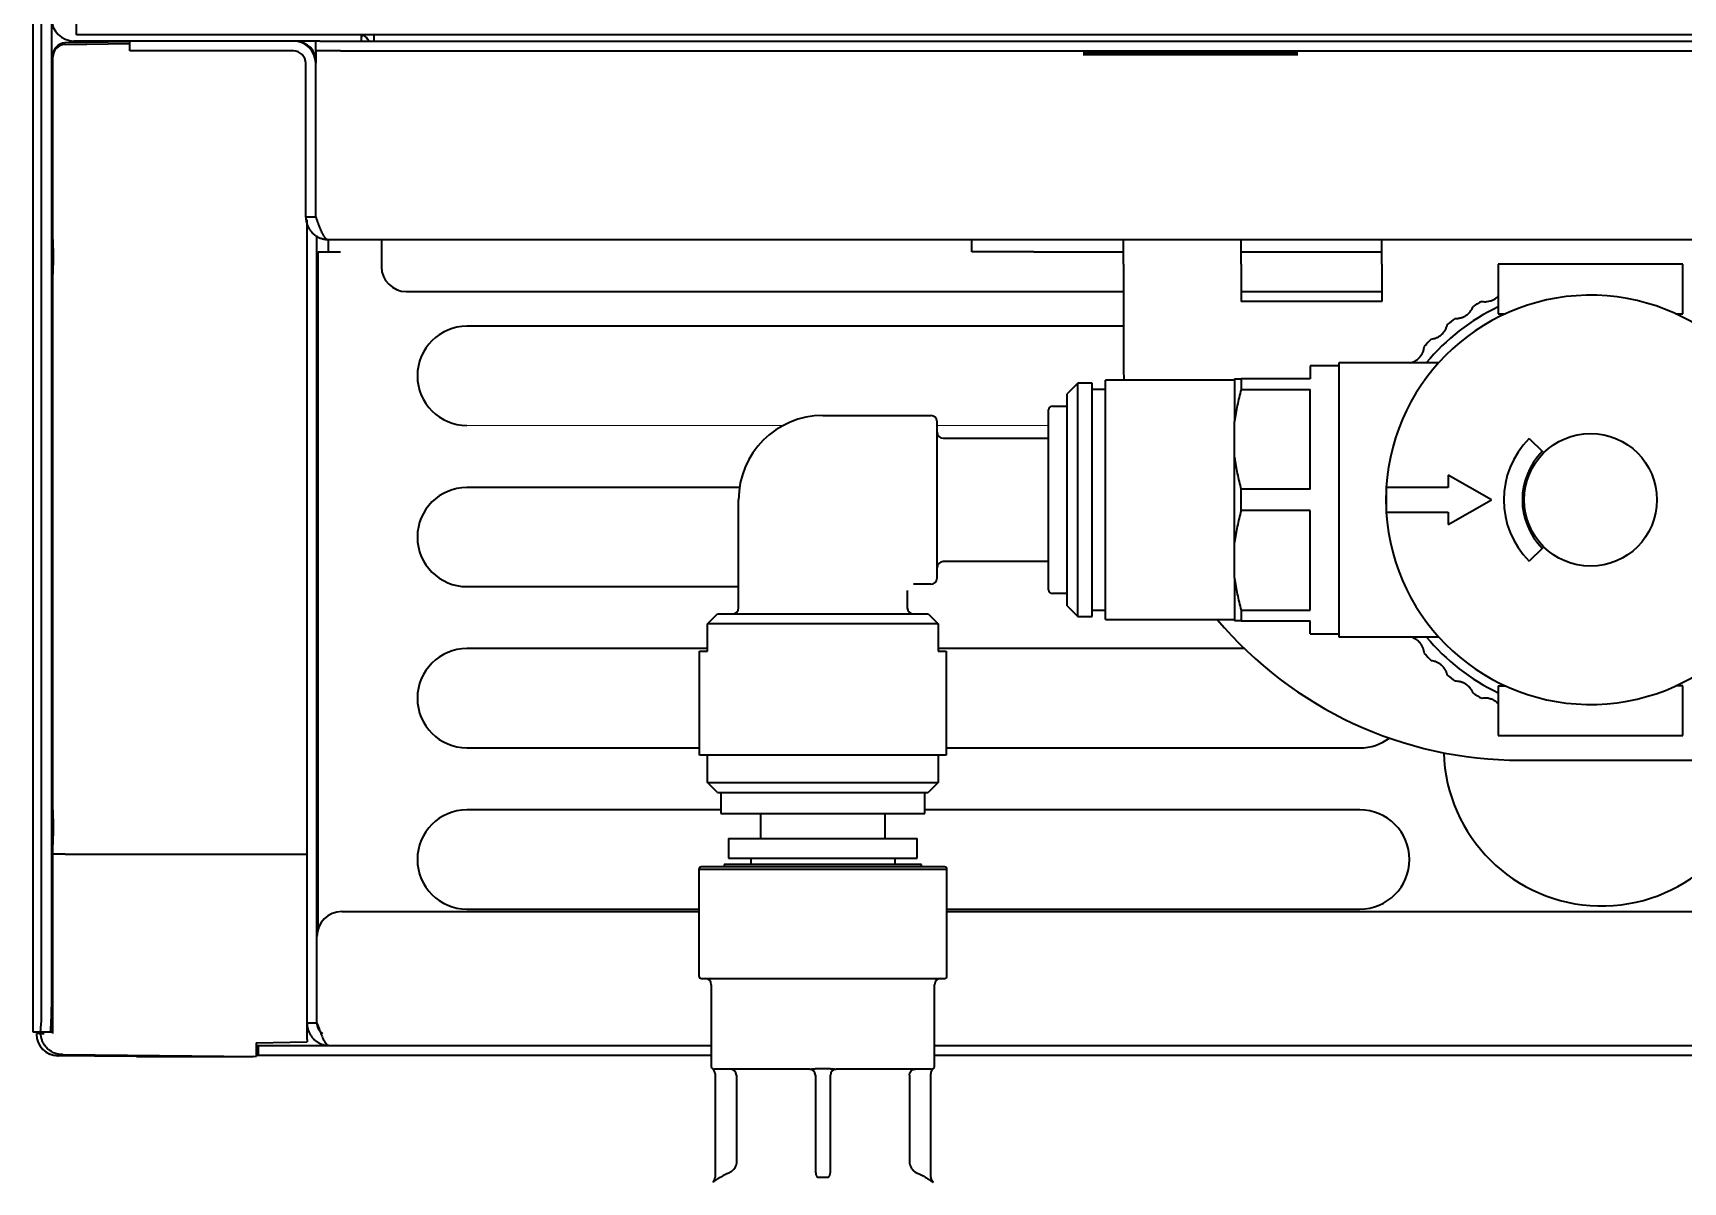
# Model space of a CAD drawing. Extents: x 6569 to 10251, y -294 to 3100.
# Drawn here: x 8534.1 to 8667.1, y 2158.1 to 2250.8 of the extents above; entities that cross this region are included whole.
import ezdxf

# ---------------------------------------------------------------- set-up
doc = ezdxf.new("R2010")
doc.units = 0
doc.header["$LTSCALE"] = 5
doc.layers.get('0').update_dxf_attribs({"linetype": 'CONTINUOUS', "lineweight": 0})
doc.layers.add('1', color=7, linetype='CONTINUOUS', true_color=0xffffff)

msp = doc.modelspace()

# ---------------------------------------------------------------- linework, layer by layer
for p, q in [((8569.06, 2219.13), (8594.56, 2219.13)), ((8606.96, 2219.13), (8615.96, 2219.13))]:
    msp.add_line(p, q)
at = {"layer": '1', "color": 7, "linetype": 'Continuous', "lineweight": 35}
for p, q in [((8534.06, 2964.13), (8534.06, 2170.23)), ((8534.75, 2172.23), (8534.75, 2962.13)), ((8535.55, 2962.13), (8535.55, 2172.23)), ((8537.56, 2250.63), (8537.56, 2252.43)), ((8541.86, 2250.06), (8536.65, 2249.97)), ((8536.65, 2249.85), (8541.86, 2249.94)), ((8557.19, 2250.13), (8537.36, 2250.13)), ((9068.56, 2250.63), (8537.56, 2250.63)), ((8541.86, 2249.33), (8541.86, 2250.13)), ((8556.86, 2249.33), (8556.86, 2250.13)), ((8557.19, 2250.13), (8558.86, 2250.13)), ((8558.86, 2250.13), (8821.06, 2250.13)), ((8560.56, 2250.13), (8560.56, 2250.63)), ((8560.7, 2250.62), (8560.56, 2250.43)), ((8561.56, 2250.63), (8561.56, 2250.13)), ((8535.66, 2248.85), (8535.66, 2248.97)), ((8535.66, 2246.12), (8535.66, 2248.85)), ((8536.65, 2249.85), (8536.65, 2249.85)), ((8543.86, 2249.33), (8541.86, 2249.33)), ((8555.06, 2249.33), (8543.86, 2249.33)), ((8556.86, 2249.33), (8556.86, 2248.33)), ((8558.86, 2249.33), (8556.86, 2249.33)), ((8558.86, 2249.33), (8821.06, 2249.33)), ((8556.06, 2235.93), (8556.06, 2248.33)), ((8556.86, 2235.93), (8556.86, 2248.33)), ((8535.66, 2244.78), (8535.66, 2246.12)), ((8535.66, 2234.13), (8535.66, 2244.78)), ((8556.86, 2235.93), (8556.06, 2235.93)), ((8556.16, 2170.93), (8556.16, 2235.71)), ((8556.96, 2177.93), (8556.96, 2234.45)), ((8557.86, 2234.13), (8557.86, 2233.13)), ((8557.86, 2234.13), (8823.06, 2234.13)), ((8562.16, 2234.13), (8562.16, 2231.93)), ((8609.76, 2233.13), (8609.76, 2234.13)), ((8622, 2232.13), (8622, 2234.13)), ((8631.5, 2232.13), (8631.5, 2234.13)), ((8642.82, 2232.13), (8642.82, 2234.13)), ((8557.06, 2178.55), (8557.06, 2233.13)), ((8557.06, 2233.13), (8557.86, 2233.13)), ((8557.86, 2233.13), (8558.86, 2233.13)), ((8614.76, 2233.13), (8609.76, 2233.13)), ((8614.76, 2233.13), (8622, 2233.13)), ((8631.5, 2233.13), (8642.82, 2233.13)), ((8535.66, 2188.13), (8535.66, 2231.33)), ((8622, 2232.13), (8622, 2224.13)), ((8631.5, 2232.13), (8631.5, 2229.13)), ((8642.82, 2232.13), (8642.82, 2229.13)), ((8667.11, 2232.13), (8652.21, 2232.13)), ((8652.21, 2232.13), (8652.21, 2228.13)), ((8667.11, 2228.13), (8667.11, 2232.13)), ((8564.16, 2229.93), (8622, 2229.93)), ((8631.51, 2229.93), (8642.82, 2229.93)), ((8642.82, 2229.13), (8631.5, 2229.13)), ((8652.21, 2228.13), (8652.79, 2228.13)), ((8666.54, 2228.13), (8667.11, 2228.13)), ((8622, 2227.13), (8569.06, 2227.13)), ((8637.06, 2223.93), (8637.06, 2222.88)), ((8639.36, 2223.93), (8637.06, 2223.93)), ((8639.36, 2224.18), (8639.36, 2202.08)), ((8647.41, 2224.18), (8639.36, 2224.18)), ((8618.31, 2222.53), (8617.46, 2221.68)), ((8619.46, 2222.53), (8618.31, 2222.53)), ((8618.31, 2203.73), (8618.31, 2222.53)), ((8619.46, 2203.73), (8619.46, 2222.53)), ((8620.56, 2222.03), (8619.46, 2222.03)), ((8630.96, 2222.78), (8620.56, 2222.78)), ((8620.56, 2203.48), (8620.56, 2222.78)), ((8630.96, 2222.88), (8630.96, 2219.44)), ((8637.06, 2222.88), (8631.49, 2222.88)), ((8631.49, 2222.88), (8631.49, 2222.02)), ((8631.49, 2222.02), (8637.06, 2222.02)), ((8637.06, 2213.98), (8637.06, 2222.02)), ((8616.26, 2220.68), (8617.46, 2220.68)), ((8617.46, 2204.58), (8617.46, 2221.68)), ((8597.76, 2219.93), (8606.46, 2219.93)), ((8606.96, 2206.83), (8606.96, 2219.43)), ((8615.96, 2205.88), (8615.96, 2220.38)), ((8630.96, 2216.56), (8630.96, 2219.44)), ((8607.46, 2218.1), (8615.96, 2218.1)), ((8654.71, 2218.08), (8655.78, 2217.02)), ((8630.96, 2209.69), (8630.96, 2216.56)), ((8591.04, 2214.13), (8569.06, 2214.13)), ((8637.06, 2213.98), (8631.49, 2213.98)), ((8631.49, 2212.27), (8631.49, 2213.98)), ((8643.19, 2214.13), (8643.19, 2212.13)), ((8648.19, 2214.13), (8643.19, 2214.13)), ((8651.66, 2213.13), (8648.19, 2215.13)), ((8648.19, 2215.13), (8648.19, 2214.13)), ((8590.96, 2204.43), (8590.96, 2213.13)), ((8648.19, 2211.13), (8651.66, 2213.13)), ((8637.06, 2212.27), (8631.49, 2212.27)), ((8637.06, 2204.23), (8637.06, 2212.27)), ((8643.19, 2212.13), (8648.19, 2212.13)), ((8648.19, 2212.13), (8648.19, 2211.13)), ((8630.96, 2206.81), (8630.96, 2209.69)), ((8655.78, 2209.24), (8654.71, 2208.18)), ((8615.96, 2208.15), (8607.46, 2208.15)), ((8569.06, 2206.13), (8590.96, 2206.13)), ((8606.46, 2206.33), (8605.06, 2206.33)), ((8630.96, 2206.81), (8630.96, 2203.38)), ((8604.56, 2205.83), (8604.56, 2204.43)), ((8617.46, 2205.58), (8616.26, 2205.58)), ((8588.46, 2203.13), (8589.26, 2203.93)), ((8589.26, 2203.93), (8606.26, 2203.93)), ((8606.26, 2203.93), (8607.06, 2203.13)), ((8617.46, 2204.58), (8618.31, 2203.73)), ((8618.31, 2203.73), (8619.46, 2203.73)), ((8619.46, 2204.23), (8620.56, 2204.23)), ((8620.56, 2203.48), (8630.96, 2203.48)), ((8631.49, 2204.23), (8637.06, 2204.23)), ((8631.49, 2204.23), (8631.49, 2203.38)), ((8631.49, 2203.38), (8637.06, 2203.38)), ((8637.06, 2202.33), (8637.06, 2203.38)), ((8607.06, 2203.13), (8588.46, 2203.13)), ((8588.46, 2200.93), (8588.46, 2203.13)), ((8607.06, 2203.13), (8607.06, 2200.93)), ((8637.06, 2202.33), (8639.36, 2202.33)), ((8639.36, 2202.08), (8647.41, 2202.08)), ((8588.46, 2201.13), (8569.06, 2201.13)), ((8587.81, 2200.93), (8588.46, 2200.93)), ((8587.81, 2192.53), (8587.81, 2200.93)), ((8631.75, 2201.13), (8607.06, 2201.13)), ((8607.06, 2200.93), (8607.71, 2200.93)), ((8607.71, 2200.93), (8607.71, 2192.53)), ((8652.21, 2198.13), (8652.79, 2198.13)), ((8652.21, 2198.13), (8652.21, 2194.13)), ((8667.11, 2198.13), (8666.54, 2198.13)), ((8667.11, 2194.13), (8667.11, 2198.13)), ((8652.21, 2194.13), (8667.11, 2194.13)), ((8569.06, 2193.13), (8587.81, 2193.13)), ((8607.71, 2193.13), (8641.06, 2193.13)), ((8607.71, 2192.53), (8587.81, 2192.53)), ((8588.46, 2190.33), (8588.46, 2192.53)), ((8607.06, 2192.53), (8607.06, 2190.33)), ((8654, 2192.13), (8672.92, 2192.13)), ((8588.46, 2190.33), (8597.76, 2190.33)), ((8589.26, 2189.53), (8588.46, 2190.33)), ((8597.76, 2190.33), (8607.06, 2190.33)), ((8607.06, 2190.33), (8606.26, 2189.53)), ((8589.26, 2189.53), (8606.26, 2189.53)), ((8589.54, 2189.53), (8589.54, 2187.83)), ((8605.99, 2187.83), (8605.99, 2189.53)), ((8589.54, 2188.13), (8569.06, 2188.13)), ((8592.76, 2185.83), (8592.76, 2187.82)), ((8602.76, 2187.82), (8602.76, 2185.83)), ((8641.06, 2188.13), (8605.99, 2188.13)), ((8535.66, 2184.55), (8535.66, 2185.33)), ((8590.16, 2185.83), (8605.36, 2185.83)), ((8590.16, 2185.83), (8590.16, 2184.23)), ((8605.36, 2184.23), (8605.36, 2185.83)), ((8535.66, 2183.22), (8535.66, 2184.55)), ((8536.66, 2184.57), (8556.16, 2184.57)), ((8607.56, 2183.53), (8587.96, 2183.53)), ((8605.71, 2183.73), (8589.81, 2183.73)), ((8589.81, 2183.73), (8589.81, 2183.53)), ((8590.16, 2184.23), (8590.17, 2184.23)), ((8590.17, 2184.23), (8605.36, 2184.23)), ((8591.94, 2184.23), (8591.94, 2183.73)), ((8603.59, 2183.73), (8603.59, 2184.23)), ((8605.71, 2183.53), (8605.71, 2183.73)), ((8535.66, 2170.1), (8535.66, 2183.22)), ((8597.76, 2183.33), (8587.76, 2183.33)), ((8587.76, 2183.33), (8587.76, 2174.73)), ((8607.76, 2183.33), (8597.76, 2183.33)), ((8607.76, 2174.73), (8607.76, 2183.33)), ((8558.96, 2179.93), (8587.76, 2179.93)), ((8569.06, 2180.13), (8587.76, 2180.13)), ((8607.76, 2180.13), (8641.06, 2180.13)), ((8607.76, 2179.93), (8779.06, 2179.93)), ((8556.96, 2170.93), (8556.96, 2177.93)), ((8587.96, 2174.53), (8597.76, 2174.53)), ((8597.76, 2174.53), (8607.56, 2174.53)), ((8588.76, 2174.03), (8588.76, 2167.43)), ((8606.76, 2167.43), (8606.76, 2174.03)), ((8534.06, 2170.23), (8534.07, 2170.23)), ((8534.07, 2170.23), (8534.65, 2170.23)), ((8534.34, 2170.1), (8534.34, 2170.1)), ((8534.55, 2170.1), (8534.34, 2170.1)), ((8534.34, 2170.1), (8534.34, 2170.05)), ((8534.55, 2170.1), (8534.78, 2170.1)), ((8534.65, 2170.23), (8535.45, 2170.23)), ((8535.45, 2170.23), (8535.66, 2170.23)), ((8556.96, 2170.93), (8556.16, 2170.93)), ((8556.16, 2169.62), (8556.16, 2170.93)), ((8552.06, 2169.35), (8556.16, 2169.42)), ((8552.06, 2169.35), (8552.06, 2168.25)), ((8552.06, 2169.13), (8552.26, 2169.13)), ((8552.26, 2169.13), (8552.76, 2169.13)), ((8552.26, 2168.33), (8552.26, 2169.13)), ((8552.76, 2169.13), (8557.96, 2169.13)), ((8556.16, 2169.62), (8556.16, 2169.42)), ((8557.96, 2169.13), (8588.76, 2169.13)), ((8606.76, 2169.13), (9048.16, 2169.13)), ((8536.08, 2168.3), (8536.07, 2168.3)), ((8541.99, 2168.25), (8536.08, 2168.3)), ((8536.44, 2168.39), (8536.51, 2168.39)), ((8536.51, 2168.39), (8552.06, 2168.25)), ((8542.4, 2168.25), (8551.48, 2168.25)), ((8552.26, 2168.33), (8552.06, 2168.33)), ((8552.76, 2168.33), (8552.26, 2168.33)), ((8573.02, 2168.33), (8552.76, 2168.33)), ((8588.76, 2168.33), (8573.02, 2168.33)), ((8713.8, 2168.33), (8606.76, 2168.33)), ((8588.85, 2167.26), (8588.86, 2167.26)), ((8596.71, 2167.23), (8589.03, 2167.23)), ((8589.06, 2166.85), (8589.06, 2158.51)), ((8589.07, 2166.85), (8589.06, 2166.85)), ((8590.79, 2166.73), (8590.79, 2159.77)), ((8597.16, 2166.73), (8597.16, 2158.95)), ((8597.34, 2167.26), (8598.18, 2167.26)), ((8598.36, 2158.95), (8598.36, 2166.73)), ((8606.5, 2167.23), (8598.82, 2167.23)), ((8604.74, 2166.73), (8604.74, 2159.77)), ((8606.46, 2158.51), (8606.46, 2166.85)), ((8606.67, 2167.26), (8606.68, 2167.26)), ((8588.89, 2158.12), (8588.88, 2158.12)), ((8597.35, 2158.51), (8598.17, 2158.51))]:
    msp.add_line(p, q, dxfattribs=at)
at = {"layer": '1', "color": 163, "linetype": 'Continuous', "lineweight": 70}
for p, q in [((8618.74, 2249.13), (8627.4, 2249.13)), ((8627.4, 2249.13), (8636.06, 2249.13))]:
    msp.add_line(p, q, dxfattribs=at)
at = {"layer": '1', "color": 7, "linetype": 'Continuous', "lineweight": 35}
msp.add_circle((8659.66, 2213.13), 5.35, dxfattribs=at)
for centre, radius, start, end in [((8537.36, 2251.93), 1.8, 180, 270), ((8536.66, 2248.97), 1, 90.9989, 180), ((8555.06, 2248.33), 1.8, 0, 90), ((8555.16, 2248.33), 1.8, 19.1881, 90), ((8536.66, 2248.85), 1, 91, 180), ((8555.06, 2248.33), 1, 0, 90), ((8564.16, 2231.93), 2, 180, 270), ((8659.66, 2213.13), 16.5, 183.4746, 176.5254), ((8659.66, 2213.13), 17.25, 115.5825, 140.1638), ((8659.66, 2213.13), 18.25, 118.7373, 121.2627), ((8659.66, 2213.13), 18.25, 126.7373, 129.2627), ((8569.06, 2223.13), 4, 90, 270), ((8659.66, 2213.13), 18.25, 134.7373, 137.2627), ((8654, 2224.13), 32, 180, 182.4187), ((8616.26, 2220.38), 0.3, 90, 180), ((8597.76, 2213.13), 6.8, 90, 180), ((8606.46, 2219.43), 0.5, 0, 90), ((8607.46, 2218.6), 0.5, 180, 270), ((8659.66, 2213.13), 7, 135, 225), ((8659.66, 2213.13), 5.5, 135, 225), ((8569.06, 2210.13), 4, 90, 270), ((8659.66, 2213.13), 16.5, 176.5254, 183.4746), ((8607.46, 2207.65), 0.5, 90, 180), ((8606.46, 2206.83), 0.5, 270, 0), ((8616.26, 2205.88), 0.3, 180, 270), ((8590.46, 2204.43), 0.5, 270, 0), ((8605.06, 2204.43), 0.5, 180, 270), ((8654, 2224.13), 32, 220.1892, 270), ((8659.66, 2213.13), 17.25, 219.8363, 244.4175), ((8569.06, 2197.13), 4, 90, 270), ((8659.66, 2213.13), 18.25, 222.7373, 225.2627), ((8659.66, 2213.13), 18.25, 230.7373, 233.2627), ((8659.66, 2213.13), 18.25, 238.7373, 241.2627), ((8641.06, 2197.13), 4, 270, 306.5878), ((8660.56, 2193.13), 12.75, 181.7887, 355.5056), ((8569.06, 2184.13), 4, 90, 270), ((8641.06, 2184.13), 4, 270, 90), ((8587.96, 2183.33), 0.2, 90, 180), ((8607.56, 2183.33), 0.2, 0, 90), ((8558.96, 2177.93), 2, 90, 180), ((8587.96, 2174.73), 0.2, 180, 270), ((8588.26, 2174.03), 0.5, 0, 90), ((8607.26, 2174.03), 0.5, 90, 180), ((8607.56, 2174.73), 0.2, 270, 0), ((8588.96, 2167.43), 0.2, 180, 235.1501), ((8606.56, 2167.43), 0.2, 304.8499, 0), ((8588.56, 2166.85), 0.5, 0, 55.1501), ((8596.66, 2166.73), 0.5, 0, 90), ((8598.86, 2166.73), 0.5, 90, 180), ((8606.96, 2166.85), 0.5, 124.8499, 180), ((8588.56, 2158.51), 0.5, 308.8492, 0), ((8606.96, 2158.51), 0.5, 180, 231.1508)]:
    msp.add_arc(centre, radius, start, end, dxfattribs=at)
for centre, major_axis, ratio, start_param, end_param in [((8536.66, 2184.55), (1, 0), 0.01628, 1.579521, 3.141593), ((8534.65, 2172.23), (0, -2), 0.052336, 0, 1.570796), ((8535.45, 2172.23), (0, 2), 0.052336, 3.141593, 4.712389), ((8536.09, 2170.05), (-0.02, -1.75), 0.999391, 4.72111, 6.283185), ((8536.1, 2170.05), (0.2, -1.74), 0.999373, 4.598494, 6.160417), ((8543.81, 2168.23), (2, -0.02), 0.008726, 2.356271, 2.71459), ((8550.06, 2168.28), (2, -0.02), 0.008726, 5.497863, 5.856183), ((8590.29, 2166.73), (0, 0.5), 0.98933, -1.570796, 0)]:
    msp.add_ellipse(centre, major_axis=major_axis, ratio=ratio, start_param=start_param, end_param=end_param, dxfattribs=at)
at = {"layer": '1', "color": 7, "linetype": 'Continuous', "lineweight": 35, "extrusion": (0, 0, -1)}
msp.add_ellipse((8605.23, 2166.73), major_axis=(0, 0.5), ratio=0.98933, start_param=-1.570796, end_param=0, dxfattribs=at)
at = {"layer": '1', "color": 7, "linetype": 'Continuous', "lineweight": 35}
for points in [[(8561.14, 2250.14), (8561.03, 2250.33), (8560.88, 2250.49), (8560.7, 2250.62)], [(8556.06, 2235.93), (8556.06, 2235.89), (8556.07, 2235.81), (8556.08, 2235.69), (8556.1, 2235.57), (8556.12, 2235.46), (8556.16, 2235.35), (8556.2, 2235.24), (8556.25, 2235.13), (8556.3, 2235.03), (8556.37, 2234.93), (8556.44, 2234.83), (8556.51, 2234.74), (8556.59, 2234.65), (8556.68, 2234.57), (8556.77, 2234.5), (8556.86, 2234.43), (8556.96, 2234.37), (8557.07, 2234.31), (8557.17, 2234.26), (8557.29, 2234.22), (8557.4, 2234.19), (8557.51, 2234.16), (8557.63, 2234.14), (8557.75, 2234.13), (8557.83, 2234.13), (8557.86, 2234.13)], [(8556.86, 2235.93), (8556.88, 2235.89), (8556.91, 2235.81), (8556.95, 2235.69), (8556.99, 2235.57), (8557.03, 2235.46), (8557.07, 2235.35), (8557.11, 2235.24), (8557.16, 2235.13), (8557.2, 2235.03), (8557.24, 2234.93), (8557.28, 2234.83), (8557.32, 2234.74), (8557.36, 2234.65), (8557.41, 2234.57), (8557.45, 2234.5), (8557.49, 2234.43), (8557.53, 2234.37), (8557.57, 2234.31), (8557.61, 2234.26), (8557.66, 2234.22), (8557.7, 2234.19), (8557.74, 2234.16), (8557.78, 2234.14), (8557.82, 2234.13), (8557.85, 2234.13), (8557.86, 2234.13)], [(8556.16, 2170.93), (8556.16, 2170.84), (8556.18, 2170.67), (8556.23, 2170.42), (8556.32, 2170.18), (8556.44, 2169.95), (8556.6, 2169.74), (8556.78, 2169.56), (8556.99, 2169.41), (8557.21, 2169.28), (8557.46, 2169.19), (8557.71, 2169.14), (8557.88, 2169.13), (8557.96, 2169.13)], [(8556.96, 2170.93), (8556.99, 2170.84), (8557.06, 2170.67), (8557.15, 2170.42), (8557.24, 2170.18), (8557.33, 2169.95), (8557.42, 2169.74), (8557.51, 2169.56), (8557.6, 2169.41), (8557.69, 2169.28), (8557.78, 2169.19), (8557.87, 2169.14), (8557.93, 2169.13), (8557.96, 2169.13)], [(8590.17, 2158.84), (8589.95, 2158.75), (8589.73, 2158.65), (8589.53, 2158.52)], [(8605.36, 2158.84), (8605.58, 2158.75), (8605.79, 2158.65), (8606, 2158.52)]]:
    msp.add_open_spline(points, degree=3, dxfattribs=at)
for points, knots in [([(8535.66, 2234.13), (8535.66, 2234.01), (8535.67, 2233.9), (8535.67, 2233.67), (8535.67, 2233.55), (8535.68, 2233.32), (8535.68, 2233.2), (8535.69, 2232.97), (8535.69, 2232.85), (8535.69, 2232.67), (8535.69, 2232.61), (8535.69, 2232.49), (8535.69, 2232.43), (8535.68, 2232.25), (8535.68, 2232.13), (8535.67, 2231.9), (8535.67, 2231.78), (8535.67, 2231.55), (8535.66, 2231.44), (8535.66, 2231.33)], [0, 0, 0, 0, 0.125, 0.125, 0.25, 0.25, 0.375, 0.375, 0.5, 0.5, 0.5625, 0.5625, 0.625, 0.625, 0.75, 0.75, 0.875, 0.875, 1, 1, 1, 1]), ([(8648.75, 2227.75), (8648.82, 2227.75), (8648.89, 2227.75), (8649, 2227.77), (8649.04, 2227.77), (8649.09, 2227.78), (8649.11, 2227.79), (8649.15, 2227.8), (8649.17, 2227.8), (8649.26, 2227.83), (8649.34, 2227.85), (8649.45, 2227.9), (8649.48, 2227.92), (8649.54, 2227.95), (8649.56, 2227.96), (8649.59, 2227.98), (8649.61, 2228), (8649.69, 2228.05), (8649.76, 2228.1), (8649.83, 2228.17), (8649.85, 2228.19), (8649.88, 2228.22), (8649.92, 2228.26), (8649.95, 2228.31), (8650, 2228.37), (8650.02, 2228.4), (8650.07, 2228.46), (8650.09, 2228.5), (8650.14, 2228.59), (8650.17, 2228.66), (8650.19, 2228.73)], [0, 0, 0, 0, 0.125, 0.125, 0.1875, 0.1875, 0.21875, 0.21875, 0.25, 0.25, 0.375, 0.375, 0.4375, 0.4375, 0.46875, 0.46875, 0.5, 0.5, 0.625, 0.625, 0.65625, 0.65625, 0.6875, 0.75, 0.75, 0.8125, 0.8125, 0.875, 0.875, 1, 1, 1, 1]), ([(8650.89, 2229.13), (8650.96, 2229.12), (8651.03, 2229.11), (8651.14, 2229.11), (8651.18, 2229.11), (8651.24, 2229.11), (8651.26, 2229.11), (8651.29, 2229.12), (8651.31, 2229.12), (8651.41, 2229.13), (8651.49, 2229.15), (8651.6, 2229.18), (8651.64, 2229.19), (8651.7, 2229.22), (8651.72, 2229.22), (8651.76, 2229.24), (8651.78, 2229.25), (8651.87, 2229.29), (8651.94, 2229.34), (8652.02, 2229.4), (8652.04, 2229.41), (8652.07, 2229.43), (8652.12, 2229.47), (8652.16, 2229.51), (8652.2, 2229.55), (8652.21, 2229.56), (8652.22, 2229.57)], [0, 0, 0, 0, 0.161612, 0.161612, 0.242419, 0.242419, 0.282822, 0.282822, 0.323225, 0.323225, 0.484837, 0.484837, 0.565644, 0.565644, 0.606047, 0.606047, 0.64645, 0.64645, 0.808062, 0.808062, 0.848465, 0.848465, 0.888868, 0.969675, 0.969675, 1, 1, 1, 1]), ([(8646.82, 2226.09), (8646.89, 2226.1), (8646.96, 2226.11), (8647.07, 2226.14), (8647.1, 2226.15), (8647.16, 2226.17), (8647.17, 2226.17), (8647.21, 2226.19), (8647.23, 2226.2), (8647.32, 2226.24), (8647.39, 2226.27), (8647.49, 2226.34), (8647.52, 2226.36), (8647.57, 2226.4), (8647.59, 2226.41), (8647.62, 2226.44), (8647.64, 2226.45), (8647.71, 2226.52), (8647.77, 2226.58), (8647.83, 2226.66), (8647.85, 2226.68), (8647.87, 2226.71), (8647.9, 2226.76), (8647.94, 2226.81), (8647.97, 2226.88), (8647.99, 2226.91), (8648.02, 2226.98), (8648.04, 2227.01), (8648.08, 2227.12), (8648.1, 2227.19), (8648.11, 2227.26)], [0, 0, 0, 0, 0.125, 0.125, 0.1875, 0.1875, 0.21875, 0.21875, 0.25, 0.25, 0.375, 0.375, 0.4375, 0.4375, 0.46875, 0.46875, 0.5, 0.5, 0.625, 0.625, 0.65625, 0.65625, 0.6875, 0.75, 0.75, 0.8125, 0.8125, 0.875, 0.875, 1, 1, 1, 1]), ([(8645.14, 2224.18), (8645.21, 2224.19), (8645.28, 2224.22), (8645.38, 2224.26), (8645.41, 2224.27), (8645.46, 2224.3), (8645.48, 2224.31), (8645.51, 2224.33), (8645.53, 2224.34), (8645.61, 2224.39), (8645.68, 2224.44), (8645.77, 2224.51), (8645.8, 2224.54), (8645.84, 2224.59), (8645.86, 2224.6), (8645.89, 2224.63), (8645.9, 2224.65), (8645.97, 2224.73), (8646.01, 2224.79), (8646.07, 2224.88), (8646.08, 2224.9), (8646.09, 2224.93), (8646.12, 2224.99), (8646.15, 2225.04), (8646.17, 2225.11), (8646.19, 2225.15), (8646.21, 2225.22), (8646.22, 2225.26), (8646.24, 2225.37), (8646.25, 2225.44), (8646.26, 2225.51)], [0, 0, 0, 0, 0.125, 0.125, 0.1875, 0.1875, 0.21875, 0.21875, 0.25, 0.25, 0.375, 0.375, 0.4375, 0.4375, 0.46875, 0.46875, 0.5, 0.5, 0.625, 0.625, 0.65625, 0.65625, 0.6875, 0.75, 0.75, 0.8125, 0.8125, 0.875, 0.875, 1, 1, 1, 1]), ([(8630.96, 2222.88), (8631.01, 2222.88), (8631.08, 2222.88), (8631.26, 2222.88), (8631.37, 2222.88), (8631.49, 2222.88)], [0, 0, 0, 0, 0.5, 0.5, 1, 1, 1, 1]), ([(8631.49, 2222.02), (8631.37, 2221.6), (8631.26, 2221.17), (8631.08, 2220.31), (8631.01, 2219.88), (8630.96, 2219.44)], [0, 0, 0, 0, 0.5, 0.5, 1, 1, 1, 1]), ([(8630.96, 2216.56), (8631.01, 2216.12), (8631.08, 2215.69), (8631.26, 2214.83), (8631.37, 2214.4), (8631.49, 2213.98)], [0, 0, 0, 0, 0.5, 0.5, 1, 1, 1, 1]), ([(8631.49, 2212.27), (8631.37, 2211.85), (8631.26, 2211.42), (8631.08, 2210.56), (8631.01, 2210.13), (8630.96, 2209.69)], [0, 0, 0, 0, 0.5, 0.5, 1, 1, 1, 1]), ([(8630.96, 2206.81), (8631.01, 2206.37), (8631.08, 2205.94), (8631.26, 2205.08), (8631.37, 2204.65), (8631.49, 2204.23)], [0, 0, 0, 0, 0.5, 0.5, 1, 1, 1, 1]), ([(8631.49, 2203.38), (8631.37, 2203.38), (8631.26, 2203.38), (8631.08, 2203.38), (8631.01, 2203.38), (8630.96, 2203.38)], [0, 0, 0, 0, 0.5, 0.5, 1, 1, 1, 1]), ([(8646.26, 2200.74), (8646.25, 2200.81), (8646.24, 2200.88), (8646.22, 2200.99), (8646.21, 2201.03), (8646.19, 2201.08), (8646.19, 2201.1), (8646.17, 2201.14), (8646.17, 2201.15), (8646.13, 2201.25), (8646.1, 2201.32), (8646.04, 2201.42), (8646.01, 2201.45), (8645.98, 2201.51), (8645.97, 2201.52), (8645.94, 2201.56), (8645.93, 2201.57), (8645.86, 2201.65), (8645.8, 2201.71), (8645.73, 2201.77), (8645.71, 2201.79), (8645.68, 2201.81), (8645.63, 2201.85), (8645.58, 2201.88), (8645.52, 2201.92), (8645.48, 2201.94), (8645.41, 2201.98), (8645.38, 2201.99), (8645.28, 2202.04), (8645.21, 2202.06), (8645.14, 2202.08)], [0, 0, 0, 0, 0.125, 0.125, 0.1875, 0.1875, 0.21875, 0.21875, 0.25, 0.25, 0.375, 0.375, 0.4375, 0.4375, 0.46875, 0.46875, 0.5, 0.5, 0.625, 0.625, 0.65625, 0.65625, 0.6875, 0.75, 0.75, 0.8125, 0.8125, 0.875, 0.875, 1, 1, 1, 1]), ([(8648.11, 2199), (8648.1, 2199.06), (8648.08, 2199.13), (8648.04, 2199.24), (8648.03, 2199.27), (8648, 2199.32), (8647.99, 2199.34), (8647.97, 2199.38), (8647.97, 2199.39), (8647.92, 2199.48), (8647.87, 2199.54), (8647.8, 2199.64), (8647.77, 2199.67), (8647.73, 2199.71), (8647.71, 2199.73), (8647.68, 2199.76), (8647.67, 2199.77), (8647.59, 2199.84), (8647.53, 2199.89), (8647.44, 2199.95), (8647.42, 2199.96), (8647.39, 2199.98), (8647.34, 2200.01), (8647.28, 2200.03), (8647.21, 2200.06), (8647.18, 2200.08), (8647.1, 2200.1), (8647.07, 2200.11), (8646.96, 2200.14), (8646.89, 2200.15), (8646.82, 2200.16)], [0, 0, 0, 0, 0.125, 0.125, 0.1875, 0.1875, 0.21875, 0.21875, 0.25, 0.25, 0.375, 0.375, 0.4375, 0.4375, 0.46875, 0.46875, 0.5, 0.5, 0.625, 0.625, 0.65625, 0.65625, 0.6875, 0.75, 0.75, 0.8125, 0.8125, 0.875, 0.875, 1, 1, 1, 1]), ([(8650.19, 2197.53), (8650.17, 2197.59), (8650.14, 2197.66), (8650.09, 2197.75), (8650.07, 2197.79), (8650.04, 2197.83), (8650.02, 2197.85), (8650, 2197.88), (8649.99, 2197.9), (8649.93, 2197.98), (8649.88, 2198.03), (8649.79, 2198.12), (8649.76, 2198.14), (8649.71, 2198.18), (8649.7, 2198.2), (8649.66, 2198.22), (8649.65, 2198.23), (8649.56, 2198.29), (8649.49, 2198.33), (8649.4, 2198.37), (8649.38, 2198.38), (8649.34, 2198.4), (8649.28, 2198.42), (8649.23, 2198.44), (8649.15, 2198.46), (8649.11, 2198.47), (8649.04, 2198.48), (8649, 2198.49), (8648.89, 2198.5), (8648.82, 2198.5), (8648.75, 2198.5)], [0, 0, 0, 0, 0.125, 0.125, 0.1875, 0.1875, 0.21875, 0.21875, 0.25, 0.25, 0.375, 0.375, 0.4375, 0.4375, 0.46875, 0.46875, 0.5, 0.5, 0.625, 0.625, 0.65625, 0.65625, 0.6875, 0.75, 0.75, 0.8125, 0.8125, 0.875, 0.875, 1, 1, 1, 1]), ([(8652.22, 2196.69), (8652.21, 2196.7), (8652.2, 2196.7), (8652.13, 2196.77), (8652.07, 2196.82), (8651.98, 2196.89), (8651.94, 2196.91), (8651.89, 2196.94), (8651.87, 2196.95), (8651.83, 2196.97), (8651.82, 2196.98), (8651.72, 2197.03), (8651.65, 2197.06), (8651.55, 2197.09), (8651.53, 2197.09), (8651.49, 2197.1), (8651.43, 2197.12), (8651.37, 2197.13), (8651.3, 2197.14), (8651.26, 2197.14), (8651.18, 2197.14), (8651.14, 2197.15), (8651.03, 2197.14), (8650.96, 2197.14), (8650.89, 2197.12)], [0, 0, 0, 0, 0.026131, 0.026131, 0.188443, 0.188443, 0.269598, 0.269598, 0.310176, 0.310176, 0.350754, 0.350754, 0.513066, 0.513066, 0.553644, 0.553644, 0.594221, 0.675377, 0.675377, 0.756533, 0.756533, 0.837689, 0.837689, 1, 1, 1, 1]), ([(8535.66, 2188.13), (8535.66, 2188.01), (8535.67, 2187.9), (8535.67, 2187.67), (8535.67, 2187.55), (8535.68, 2187.32), (8535.68, 2187.2), (8535.69, 2186.97), (8535.69, 2186.85), (8535.69, 2186.67), (8535.69, 2186.61), (8535.69, 2186.49), (8535.69, 2186.43), (8535.68, 2186.25), (8535.68, 2186.13), (8535.67, 2185.9), (8535.67, 2185.78), (8535.67, 2185.55), (8535.66, 2185.44), (8535.66, 2185.33)], [0, 0, 0, 0, 0.125, 0.125, 0.25, 0.25, 0.375, 0.375, 0.5, 0.5, 0.5625, 0.5625, 0.625, 0.625, 0.75, 0.75, 0.875, 0.875, 1, 1, 1, 1]), ([(8589.54, 2187.83), (8589.54, 2187.83), (8589.97, 2187.83), (8591.8, 2187.83), (8594.53, 2187.83), (8597.76, 2187.83), (8600.99, 2187.83), (8603.73, 2187.83), (8605.56, 2187.83), (8605.99, 2187.83), (8605.99, 2187.83)], [0, 0, 0, 0, 0.125037, 0.250074, 0.375111, 0.500148, 0.625185, 0.750223, 0.87526, 1, 1, 1, 1]), ([(8536.44, 2168.39), (8536.44, 2168.39), (8536.43, 2168.39), (8536.43, 2168.39), (8536.42, 2168.39), (8536.41, 2168.39), (8536.38, 2168.39), (8536.32, 2168.39), (8536.26, 2168.4), (8536.16, 2168.41), (8536.09, 2168.42), (8535.99, 2168.45), (8535.94, 2168.46), (8535.89, 2168.48), (8535.86, 2168.49), (8535.84, 2168.5), (8535.76, 2168.53), (8535.7, 2168.56), (8535.58, 2168.62), (8535.52, 2168.66), (8535.43, 2168.72), (8535.4, 2168.74), (8535.36, 2168.77), (8535.35, 2168.78), (8535.32, 2168.8), (8535.25, 2168.86), (8535.19, 2168.92), (8535.1, 2169.02), (8535.06, 2169.08), (8535, 2169.16), (8534.98, 2169.19), (8534.94, 2169.25), (8534.92, 2169.28), (8534.89, 2169.34), (8534.88, 2169.37), (8534.85, 2169.44), (8534.83, 2169.47), (8534.81, 2169.52), (8534.81, 2169.53), (8534.8, 2169.57), (8534.79, 2169.58), (8534.77, 2169.63), (8534.76, 2169.66), (8534.75, 2169.71), (8534.75, 2169.72), (8534.74, 2169.75), (8534.74, 2169.77), (8534.73, 2169.8), (8534.73, 2169.81), (8534.72, 2169.83), (8534.72, 2169.84), (8534.72, 2169.85), (8534.72, 2169.86), (8534.71, 2169.89), (8534.71, 2169.91), (8534.7, 2169.93), (8534.7, 2169.94), (8534.7, 2169.95), (8534.7, 2169.96), (8534.69, 2169.98), (8534.69, 2169.99), (8534.69, 2170), (8534.69, 2170.01), (8534.68, 2170.02), (8534.68, 2170.03), (8534.68, 2170.03), (8534.68, 2170.04), (8534.67, 2170.05), (8534.67, 2170.05), (8534.67, 2170.06), (8534.66, 2170.07), (8534.66, 2170.07), (8534.66, 2170.07), (8534.65, 2170.08), (8534.64, 2170.08), (8534.63, 2170.09), (8534.63, 2170.09), (8534.62, 2170.09), (8534.61, 2170.1), (8534.6, 2170.1), (8534.59, 2170.1), (8534.57, 2170.1), (8534.56, 2170.1), (8534.55, 2170.1)], [0, 0, 0, 0, 0.000977, 0.000977, 0.001953, 0.003906, 0.007813, 0.015625, 0.03125, 0.03125, 0.0625, 0.0625, 0.078125, 0.085938, 0.085938, 0.09375, 0.09375, 0.125, 0.125, 0.15625, 0.15625, 0.171875, 0.171875, 0.179688, 0.179688, 0.1875, 0.21875, 0.21875, 0.25, 0.25, 0.265625, 0.265625, 0.28125, 0.28125, 0.296875, 0.296875, 0.3125, 0.3125, 0.320313, 0.320313, 0.328125, 0.328125, 0.34375, 0.34375, 0.351563, 0.351563, 0.359375, 0.359375, 0.367188, 0.367188, 0.371094, 0.371094, 0.375, 0.375, 0.390625, 0.390625, 0.398438, 0.398438, 0.40625, 0.40625, 0.421875, 0.421875, 0.4375, 0.4375, 0.453125, 0.453125, 0.46875, 0.46875, 0.5, 0.5, 0.53125, 0.53125, 0.5625, 0.5625, 0.625, 0.625, 0.6875, 0.6875, 0.75, 0.75, 0.875, 0.875, 1, 1, 1, 1]), ([(8534.78, 2170.1), (8534.78, 2170.1), (8534.78, 2170.1), (8534.78, 2170.1), (8534.78, 2170.1), (8534.79, 2170.1), (8534.79, 2170.1), (8534.8, 2170.1), (8534.8, 2170.1), (8534.82, 2170.1), (8534.83, 2170.1), (8534.85, 2170.1), (8534.86, 2170.1), (8534.87, 2170.1), (8534.88, 2170.1), (8534.89, 2170.1), (8534.89, 2170.1), (8534.91, 2170.1), (8534.92, 2170.1), (8534.95, 2170.1), (8534.96, 2170.1), (8534.97, 2170.1)], [0, 0, 0, 0, 0.125, 0.125, 0.1875, 0.1875, 0.25, 0.25, 0.375, 0.375, 0.5, 0.5, 0.625, 0.625, 0.6875, 0.6875, 0.75, 0.75, 0.875, 0.875, 1, 1, 1, 1]), ([(8556.96, 2170.93), (8556.96, 2170.87), (8556.97, 2170.77), (8557.01, 2170.62), (8557.07, 2170.47), (8557.15, 2170.34), (8557.25, 2170.22), (8557.34, 2170.14), (8557.39, 2170.11), (8557.4, 2170.1)], [0, 0, 0, 0, 0.162746, 0.325493, 0.488239, 0.650985, 0.813732, 0.976478, 1, 1, 1, 1]), ([(8588.86, 2167.26), (8588.86, 2167.26), (8588.87, 2167.26), (8588.88, 2167.26), (8588.89, 2167.25), (8588.91, 2167.25), (8588.92, 2167.24), (8588.93, 2167.24), (8588.94, 2167.24), (8588.96, 2167.23), (8588.97, 2167.23), (8588.99, 2167.23), (8589, 2167.23), (8589.01, 2167.23), (8589.02, 2167.23), (8589.03, 2167.23)], [0, 0, 0, 0, 0.25, 0.25, 0.5, 0.5, 0.625, 0.625, 0.75, 0.75, 0.875, 0.875, 0.9375, 0.9375, 1, 1, 1, 1]), ([(8596.71, 2167.23), (8596.72, 2167.23), (8596.73, 2167.23), (8596.76, 2167.23), (8596.77, 2167.23), (8596.81, 2167.23), (8596.83, 2167.23), (8596.88, 2167.24), (8596.91, 2167.24), (8596.96, 2167.24), (8596.99, 2167.25), (8597.07, 2167.25), (8597.12, 2167.26), (8597.23, 2167.26), (8597.29, 2167.26), (8597.34, 2167.26)], [0, 0, 0, 0, 0.0625, 0.0625, 0.125, 0.125, 0.25, 0.25, 0.375, 0.375, 0.5, 0.5, 0.75, 0.75, 1, 1, 1, 1]), ([(8598.18, 2167.26), (8598.24, 2167.26), (8598.29, 2167.26), (8598.38, 2167.26), (8598.4, 2167.26), (8598.46, 2167.25), (8598.49, 2167.25), (8598.54, 2167.25), (8598.57, 2167.24), (8598.62, 2167.24), (8598.65, 2167.24), (8598.7, 2167.23), (8598.72, 2167.23), (8598.76, 2167.23), (8598.77, 2167.23), (8598.8, 2167.23), (8598.81, 2167.23), (8598.82, 2167.23)], [0, 0, 0, 0, 0.25, 0.25, 0.375, 0.375, 0.5, 0.5, 0.625, 0.625, 0.75, 0.75, 0.875, 0.875, 0.9375, 0.9375, 1, 1, 1, 1]), ([(8606.5, 2167.23), (8606.51, 2167.23), (8606.52, 2167.23), (8606.53, 2167.23), (8606.54, 2167.23), (8606.56, 2167.23), (8606.57, 2167.23), (8606.59, 2167.24), (8606.59, 2167.24), (8606.61, 2167.24), (8606.62, 2167.25), (8606.64, 2167.25), (8606.65, 2167.26), (8606.66, 2167.26), (8606.67, 2167.26), (8606.67, 2167.26)], [0, 0, 0, 0, 0.0625, 0.0625, 0.125, 0.125, 0.25, 0.25, 0.375, 0.375, 0.5, 0.5, 0.75, 0.75, 1, 1, 1, 1]), ([(8590.79, 2159.77), (8590.79, 2159.72), (8590.79, 2159.67), (8590.78, 2159.6), (8590.77, 2159.57), (8590.76, 2159.52), (8590.75, 2159.48), (8590.73, 2159.43), (8590.71, 2159.38), (8590.7, 2159.36), (8590.67, 2159.29), (8590.65, 2159.25), (8590.61, 2159.19), (8590.59, 2159.16), (8590.56, 2159.13), (8590.55, 2159.11), (8590.54, 2159.11), (8590.5, 2159.06), (8590.43, 2158.99), (8590.35, 2158.94), (8590.28, 2158.9), (8590.26, 2158.89), (8590.22, 2158.86), (8590.2, 2158.85), (8590.17, 2158.84)], [0, 0, 0, 0, 0.125, 0.125, 0.1875, 0.1875, 0.25, 0.3125, 0.3125, 0.375, 0.375, 0.5, 0.5, 0.5625, 0.59375, 0.59375, 0.625, 0.625, 0.75, 0.875, 0.875, 0.9375, 0.9375, 1, 1, 1, 1]), ([(8604.74, 2159.77), (8604.74, 2159.72), (8604.74, 2159.67), (8604.75, 2159.6), (8604.76, 2159.57), (8604.77, 2159.52), (8604.78, 2159.48), (8604.8, 2159.43), (8604.82, 2159.38), (8604.83, 2159.36), (8604.86, 2159.29), (8604.88, 2159.25), (8604.92, 2159.19), (8604.94, 2159.16), (8604.97, 2159.13), (8604.98, 2159.11), (8604.99, 2159.11), (8605.03, 2159.06), (8605.1, 2158.99), (8605.18, 2158.94), (8605.24, 2158.9), (8605.27, 2158.89), (8605.31, 2158.86), (8605.33, 2158.85), (8605.36, 2158.84)], [0, 0, 0, 0, 0.125, 0.125, 0.1875, 0.1875, 0.25, 0.3125, 0.3125, 0.375, 0.375, 0.5, 0.5, 0.5625, 0.59375, 0.59375, 0.625, 0.625, 0.75, 0.875, 0.875, 0.9375, 0.9375, 1, 1, 1, 1]), ([(8589.53, 2158.52), (8589.49, 2158.5), (8589.45, 2158.48), (8589.39, 2158.44), (8589.37, 2158.43), (8589.34, 2158.41), (8589.34, 2158.41), (8589.32, 2158.4), (8589.31, 2158.39), (8589.26, 2158.36), (8589.23, 2158.34), (8589.18, 2158.31), (8589.16, 2158.3), (8589.14, 2158.28), (8589.13, 2158.27), (8589.11, 2158.26), (8589.11, 2158.26), (8589.07, 2158.23), (8589.04, 2158.22), (8589, 2158.19), (8588.99, 2158.18), (8588.98, 2158.17), (8588.97, 2158.17), (8588.96, 2158.16), (8588.96, 2158.16), (8588.93, 2158.15), (8588.92, 2158.14), (8588.9, 2158.13), (8588.9, 2158.12), (8588.89, 2158.12), (8588.89, 2158.12), (8588.89, 2158.12)], [0, 0, 0, 0, 0.125, 0.125, 0.1875, 0.1875, 0.21875, 0.21875, 0.25, 0.25, 0.375, 0.375, 0.4375, 0.4375, 0.46875, 0.46875, 0.5, 0.5, 0.625, 0.625, 0.6875, 0.6875, 0.71875, 0.71875, 0.75, 0.75, 0.875, 0.875, 0.9375, 0.9375, 1, 1, 1, 1]), ([(8597.16, 2158.95), (8597.16, 2158.91), (8597.17, 2158.87), (8597.18, 2158.81), (8597.18, 2158.79), (8597.19, 2158.74), (8597.19, 2158.72), (8597.21, 2158.68), (8597.21, 2158.66), (8597.23, 2158.63), (8597.23, 2158.62), (8597.24, 2158.6), (8597.25, 2158.6), (8597.26, 2158.58), (8597.26, 2158.57), (8597.28, 2158.55), (8597.28, 2158.54), (8597.3, 2158.53), (8597.3, 2158.53), (8597.31, 2158.52), (8597.32, 2158.52), (8597.33, 2158.51), (8597.33, 2158.51), (8597.34, 2158.51), (8597.35, 2158.51), (8597.35, 2158.51)], [0, 0, 0, 0, 0.25, 0.25, 0.375, 0.375, 0.5, 0.5, 0.625, 0.625, 0.6875, 0.6875, 0.75, 0.75, 0.8125, 0.8125, 0.875, 0.875, 0.90625, 0.90625, 0.9375, 0.9375, 0.96875, 0.96875, 1, 1, 1, 1]), ([(8598.17, 2158.51), (8598.18, 2158.51), (8598.19, 2158.51), (8598.2, 2158.51), (8598.2, 2158.51), (8598.21, 2158.52), (8598.22, 2158.52), (8598.23, 2158.53), (8598.23, 2158.53), (8598.24, 2158.54), (8598.25, 2158.55), (8598.27, 2158.57), (8598.27, 2158.58), (8598.29, 2158.6), (8598.3, 2158.62), (8598.32, 2158.66), (8598.32, 2158.68), (8598.33, 2158.72), (8598.34, 2158.75), (8598.35, 2158.79), (8598.35, 2158.81), (8598.36, 2158.85), (8598.36, 2158.87), (8598.36, 2158.91), (8598.36, 2158.93), (8598.36, 2158.95)], [0, 0, 0, 0, 0.03125, 0.03125, 0.0625, 0.0625, 0.09375, 0.09375, 0.125, 0.125, 0.1875, 0.1875, 0.25, 0.25, 0.375, 0.375, 0.5, 0.5, 0.625, 0.625, 0.75, 0.75, 0.875, 0.875, 1, 1, 1, 1]), ([(8606, 2158.52), (8606.04, 2158.5), (8606.08, 2158.48), (8606.14, 2158.44), (8606.16, 2158.43), (8606.18, 2158.41), (8606.19, 2158.41), (8606.21, 2158.4), (8606.22, 2158.39), (8606.27, 2158.36), (8606.3, 2158.34), (8606.35, 2158.31), (8606.37, 2158.3), (8606.39, 2158.28), (8606.4, 2158.27), (8606.42, 2158.26), (8606.42, 2158.26), (8606.46, 2158.23), (8606.49, 2158.22), (8606.52, 2158.19), (8606.54, 2158.18), (8606.55, 2158.17), (8606.56, 2158.17), (8606.57, 2158.16), (8606.57, 2158.16), (8606.6, 2158.15), (8606.61, 2158.14), (8606.63, 2158.13), (8606.63, 2158.12), (8606.64, 2158.12), (8606.64, 2158.12), (8606.64, 2158.12)], [0, 0, 0, 0, 0.125, 0.125, 0.1875, 0.1875, 0.21875, 0.21875, 0.25, 0.25, 0.375, 0.375, 0.4375, 0.4375, 0.46875, 0.46875, 0.5, 0.5, 0.625, 0.625, 0.6875, 0.6875, 0.71875, 0.71875, 0.75, 0.75, 0.875, 0.875, 0.9375, 0.9375, 1, 1, 1, 1])]:
    msp.add_open_spline(points, degree=3, knots=knots, dxfattribs=at)

doc.saveas('drawing.dxf')
